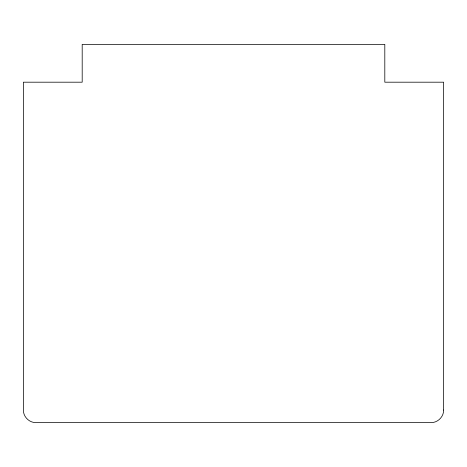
<?xml version="1.0" encoding="UTF-8"?>
<svg xmlns="http://www.w3.org/2000/svg" width="467" height="467" viewBox="0 0 467 467"><rect width="100%" height="100%" fill="white"/><g stroke="black" fill="none" stroke-linecap="round" stroke-linejoin="round"><path stroke-width="0.7" d="M443.65 410.026C443.749 416.768 437.783 422.734 431.041 422.635L35.959 422.635C29.217 422.734 23.251 416.768 23.35 410.026L23.35 82.192L82.192 82.192L82.192 44.365L384.808 44.365L384.808 82.192L443.65 82.192L443.65 410.026"/></g></svg>
